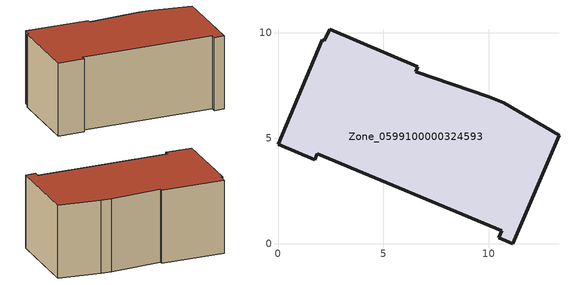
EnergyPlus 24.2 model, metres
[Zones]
Zone_0599100000324593
 floor ground (C_G): 6.63,8.39 6.53,8.15 9.99,6.97 10.71,6.67 13.32,5.14 11.13,0 10.47,0.27 10.61,0.62 1.85,4.26 1.73,3.98 0,4.71 2.09,9.66 2.2,9.62 2.44,10.16 z0
 wall outside (C_F): 2.09,9.66 0,4.71 1.73,3.98 1.85,4.26 10.61,0.62 10.47,0.27 11.13,0 13.32,5.14 10.71,6.67 9.99,6.97 6.53,8.15 6.63,8.39 2.44,10.16 2.2,9.62 2.09,9.66 z0:5.33
 roof outside (C_R): 6.53,8.15 6.63,8.39 2.44,10.16 2.2,9.62 2.09,9.66 0,4.71 1.73,3.98 1.85,4.26 10.61,0.62 10.47,0.27 11.13,0 13.32,5.14 10.71,6.67 9.99,6.97 z5.33
[BUILDING]
Pand.0599100000324593: North Axis=0; Terrain=City; Loads Convergence Tolerance Value=0.04; Temperature Convergence Tolerance Value=0.4; Solar Distribution=FullExterior; Maximum Number of Warmup Days=25; Minimum Number of Warmup Days=1
[Site:Location]
Rotterdam.The.Hague.AP_ZH_NLD Design_Conditions: Latitude=51.96; Longitude=4.45; Time Zone=1; Elevation=-4.5
[SITE:GROUNDTEMPERATURE:BUILDINGSURFACE]
18, 18, 18, 18, 18, 18, 18, 18, 18, 18, 18, 18
[MATERIAL] Thermal Absorptance=0.9; Solar Absorptance=0.7; Visible Absorptance=0.7
Name | Roughness | Thickness | Conductivity | Density | Specific Heat
G.TC.1975-1991 | MediumSmooth | 0.15 | 0.288461 | 540 | 1210
F.TC.1975-1991 | Rough | 0.3 | 0.230769 | 1920 | 840
R.TC.1975-1991 | MediumRough | 0.2 | 0.153846 | 1500 | 1000
[CONSTRUCTION]
C_G: G.TC.1975-1991
C_F: F.TC.1975-1991
C_R: R.TC.1975-1991
[ZONE]
Zone_0599100000324593: Type=1; Multiplier=1; Ceiling Height=Autocalculate; Volume=Autocalculate; Floor Area=autocalculate; Part of Total Floor Area=Yes
[ZONEINFILTRATION:DESIGNFLOWRATE]
Infil_Zone_0599100000324593: Zone or ZoneList or Space or SpaceList=Zone_0599100000324593; Schedule=AlwaysOn; Design Flow Rate Calculation Method=Flow/Area; Flow Rate per Floor Area=0.003; Constant Term Coefficient=1; Temperature Term Coefficient=0; Velocity Term Coefficient=0; Velocity Squared Term Coefficient=0
[HVACTEMPLATE:ZONE:IDEALLOADSAIRSYSTEM]
Zone_0599100000324593: Maximum Heating Supply Air Temperature=50; Minimum Cooling Supply Air Temperature=13; Maximum Heating Supply Air Humidity Ratio=0.0156; Minimum Cooling Supply Air Humidity Ratio=0.0077; Heating Limit=NoLimit; Cooling Limit=NoLimit; Dehumidification Control Type=ConstantSensibleHeatRatio; Cooling Sensible Heat Ratio=0.7; Dehumidification Setpoint=60; Humidification Control Type=None; Humidification Setpoint=30; Outdoor Air Method=None; Outdoor Air Flow Rate per Person=0.00944; Outdoor Air Flow Rate per Zone Floor Area=0; Outdoor Air Flow Rate per Zone=0; Demand Controlled Ventilation Type=None; Outdoor Air Economizer Type=NoEconomizer; Heat Recovery Type=None; Sensible Heat Recovery Effectiveness=0.7; Latent Heat Recovery Effectiveness=0.65
[ZONECONTROL:THERMOSTAT]
ThermostatControl_Zone_0599100000324593: Zone or ZoneList=Zone_0599100000324593; Control Type Schedule=DualSetpointControlType; Control 1=Thermostat_Zone_0599100000324593; Temperature Difference Between Cutout And Setpoint=0
[THERMOSTATSETPOINT:DUALSETPOINT]
Thermostat_Zone_0599100000324593: Heating Setpoint Temperature Schedule=HeatingSetpoint_Zone_0599100000324593; Cooling Setpoint Temperature Schedule=CoolingSetpoint_Zone_0599100000324593
[SCHEDULE:COMPACT]
HeatingSetpoint_Zone_0599100000324593: Through: 12/31, For: AllDays, Until: 24:00, 21
CoolingSetpoint_Zone_0599100000324593: Through: 12/31, For: AllDays, Until: 24:00, 24
DualSetpointControlType: Through: 12/31, For: AllDays, Until: 24:00, 4
AlwaysOn: Through: 12/31, For: AllDays, Until: 24:00, 1
